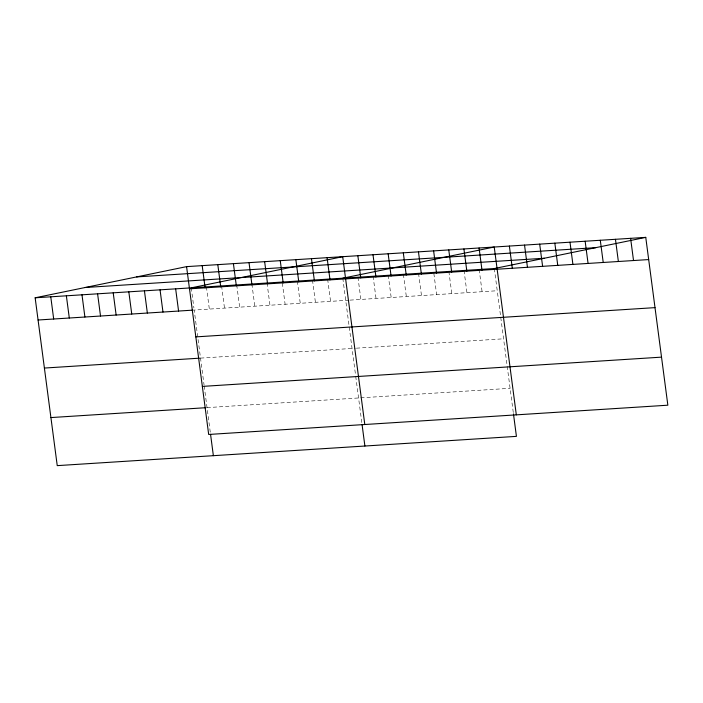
<?xml version="1.0" encoding="UTF-8"?>
<svg xmlns="http://www.w3.org/2000/svg" width="703" height="703" viewBox="0 0 703 703"><rect width="100%" height="100%" fill="white"/><g stroke="black" fill="none" stroke-linecap="round" stroke-linejoin="round"><path stroke-width="0.53" stroke-dasharray="3.52 2.64" d="M348.969 300.19L194.195 310.049L204.055 384.928M350.05 300.119L497.249 290.743M200.522 358.108L355.296 348.249M356.377 348.178L503.576 338.802M207.042 407.626L510.097 388.311M494.323 268.537L513.331 412.881M479.174 269.504L482.1 291.71M464.024 270.47L466.941 292.676M448.866 271.437L451.792 293.634M433.856 273.458L436.633 294.601M418.557 273.37L421.484 295.568M403.408 274.328L406.334 296.534M388.258 275.295L391.176 297.501M373.1 276.261L376.026 298.467M357.95 277.228L360.876 299.434M342.8 278.195L355.577 375.279M355.718 376.307L361.94 423.601M327.642 279.161L330.568 301.359M312.492 280.128L315.419 302.325M297.343 281.095L300.26 303.292M282.325 283.116L285.11 304.258M267.035 283.019L269.961 305.225M251.885 283.986L254.802 306.192M236.726 284.952L239.653 307.158M221.577 285.919L224.494 308.125M206.418 286.886L209.345 309.092M191.269 287.852L193.914 307.94M204.186 385.965L210.417 433.259"/><path stroke-width="1.05" d="M513.471 413.944L516.424 436.37L57.242 465.632L35.15 297.8L186.576 266.63L645.758 237.368L667.85 405.2L208.677 434.463L186.576 266.63M191.269 287.852L342.695 256.683L364.795 424.515M342.8 278.195L494.227 247.025L516.318 414.858M645.758 237.368L494.323 268.537L35.15 297.8M136.61 276.912L595.784 247.658M85.125 287.509L544.298 258.256M189.502 288.828L648.676 259.574M38.076 320.006L193.149 310.12M195.829 336.886L655.003 307.633M44.403 368.056L199.476 358.179M202.35 386.404L661.523 357.142M50.915 417.573L205.997 407.696M630.6 238.335L633.526 260.532M615.45 239.301L618.368 261.498M600.292 240.268L603.218 262.465M585.142 241.226L588.068 263.432M569.992 242.192L572.91 264.398M554.834 243.159L557.76 265.365M539.684 244.126L542.611 266.332M524.535 245.092L527.452 267.298M509.376 246.059L512.302 268.265M479.077 247.992L481.994 270.189M463.918 248.959L466.845 271.156M448.769 249.916L451.695 272.123M433.619 250.883L436.537 273.089M418.461 251.85L421.387 274.056M403.311 252.816L406.229 275.022M388.153 253.783L391.079 275.989M373.003 254.75L375.929 276.947M357.853 255.716L360.771 277.913M362.08 424.665L364.892 446.027M327.088 257.676L330.006 279.873M311.473 258.669L314.399 280.875M295.866 259.662L298.784 281.868M280.251 260.655L283.177 282.861M264.636 261.657L267.562 283.854M249.029 262.65L251.946 284.856M233.414 263.643L236.34 285.849M217.807 264.636L220.724 286.842M202.192 265.637L205.118 287.835M210.557 434.322L213.369 455.685M175.653 288.845L178.58 311.051M160.047 289.838L162.973 312.044M144.431 290.831L147.358 313.037M128.825 291.833L131.742 314.03M113.209 292.826L116.136 315.032M97.594 293.819L100.52 316.025M81.987 294.812L84.905 317.018M66.372 295.814L69.298 318.011M50.765 296.807L53.683 319.004"/></g></svg>
